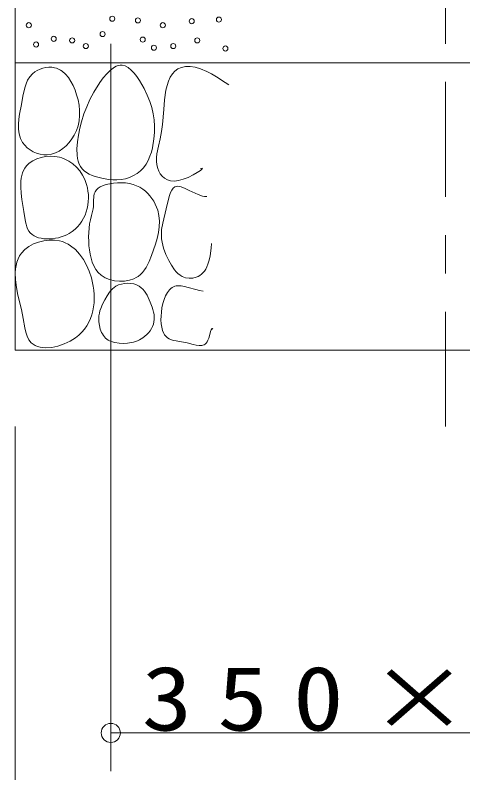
# Model space of a CAD drawing. Units: millimetres on the paper. Extents: x 6 to 426, y -302 to 292.
# Drawn here: x 314.55 to 326.25, y -171.33 to -151.54 of the extents above; entities that cross this region are included whole.
import ezdxf

# ---------------------------------------------------------------- set-up
doc = ezdxf.new("R2010")
doc.units = ezdxf.units.MM
doc.linetypes.add('USER2', pattern=[6, 3, -1, 1, -1])
for name, color, linetype, lineweight in [('0_2', 7, 'Continuous', 13), ('2D_DIMENSION', 7, 'Continuous', 13), ('FOOTING_C', 7, 'USER2', 13), ('HAT', 7, 'Continuous', 13)]:
    doc.layers.add(name, color=color, linetype=linetype, lineweight=lineweight)
doc.styles.add('ＭＳ ゴシック', font='')
doc.styles.get('ＭＳ ゴシック').set_extended_font_data('MS Gothic')

msp = doc.modelspace()

# ---------------------------------------------------------------- linework, layer by layer
at = {"layer": '0_2'}
for p, q in [((314.55, -150.284), (314.55, -160.284)), ((314.55, -152.784), (337.05, -152.784)), ((314.55, -160.284), (337.05, -160.284)), ((317.05, -170.284), (317.55, -170.284))]:
    msp.add_line(p, q, dxfattribs=at)
msp.add_circle((317.05, -170.284), 0.25, dxfattribs=at)
at = {"layer": '2D_DIMENSION'}
for p, q in [((317.05, -152.284), (317.05, -171.284)), ((314.55, -162.284), (314.55, -181.284)), ((317.55, -170.284), (334.05, -170.284))]:
    msp.add_line(p, q, dxfattribs=at)
at = {"layer": 'FOOTING_C'}
msp.add_line((325.8, -105.284), (325.8, -162.784), dxfattribs=at)
at = {"layer": 'HAT'}
for p, q in [((315.128, -152.982), (315.2, -152.949)), ((315.2, -152.949), (315.275, -152.923)), ((315.275, -152.923), (315.352, -152.906)), ((315.352, -152.906), (315.43, -152.898)), ((315.43, -152.898), (315.507, -152.899)), ((315.507, -152.899), (315.581, -152.91)), ((315.581, -152.91), (315.634, -152.925)), ((315.634, -152.925), (315.685, -152.946)), ((315.685, -152.946), (315.734, -152.972)), ((317.043, -152.973), (317.143, -152.901)), ((317.143, -152.901), (317.193, -152.875)), ((317.193, -152.875), (317.244, -152.856)), ((317.244, -152.856), (317.295, -152.847)), ((317.295, -152.847), (317.345, -152.846)), ((317.345, -152.846), (317.427, -152.866)), ((317.427, -152.866), (317.508, -152.909)), ((317.508, -152.909), (317.586, -152.972)), ((318.806, -152.942), (318.727, -152.999)), ((318.898, -152.902), (318.806, -152.942)), ((319.003, -152.879), (318.898, -152.902)), ((319.121, -152.877), (319.003, -152.879)), ((319.253, -152.896), (319.121, -152.877)), ((319.399, -152.938), (319.253, -152.896)), ((319.559, -153.006), (319.399, -152.938)), ((314.877, -153.238), (314.933, -153.149)), ((314.933, -153.149), (315.003, -153.07)), ((315.003, -153.07), (315.062, -153.023)), ((315.062, -153.023), (315.128, -152.982)), ((315.734, -152.972), (315.78, -153.003)), ((315.78, -153.003), (315.866, -153.078)), ((315.866, -153.078), (315.942, -153.168)), ((316.852, -153.178), (316.946, -153.067)), ((316.946, -153.067), (317.043, -152.973)), ((317.586, -152.972), (317.661, -153.051)), ((317.661, -153.051), (317.733, -153.142)), ((317.733, -153.142), (317.801, -153.242)), ((318.66, -153.07), (318.603, -153.16)), ((318.727, -152.999), (318.66, -153.07)), ((319.687, -153.074), (319.559, -153.006)), ((319.816, -153.149), (319.687, -153.074)), ((320.041, -153.294), (319.816, -153.149)), ((314.8, -153.439), (314.834, -153.335)), ((314.834, -153.335), (314.877, -153.238)), ((315.942, -153.168), (316.009, -153.27)), ((316.009, -153.27), (316.067, -153.38)), ((316.607, -153.552), (316.764, -153.3)), ((316.764, -153.3), (316.852, -153.178)), ((317.801, -153.242), (317.923, -153.455)), ((318.557, -153.262), (318.521, -153.374)), ((318.603, -153.16), (318.557, -153.262)), ((320.136, -153.359), (320.041, -153.294)), ((314.752, -153.656), (314.8, -153.439)), ((316.067, -153.38), (316.117, -153.497)), ((316.117, -153.497), (316.158, -153.616)), ((316.504, -153.745), (316.607, -153.552)), ((317.923, -153.455), (318.003, -153.624)), ((318.493, -153.494), (318.458, -153.746)), ((318.521, -153.374), (318.493, -153.494)), ((314.714, -153.872), (314.752, -153.656)), ((316.158, -153.616), (316.196, -153.754)), ((316.42, -153.931), (316.504, -153.745)), ((318.003, -153.624), (318.069, -153.79)), ((318.458, -153.746), (318.436, -154.001)), ((314.668, -154.127), (314.714, -153.872)), ((316.196, -153.754), (316.221, -153.892)), ((316.221, -153.892), (316.235, -154.029)), ((316.349, -154.119), (316.42, -153.931)), ((318.069, -153.79), (318.121, -153.953)), ((314.65, -154.258), (314.668, -154.127)), ((316.235, -154.029), (316.235, -154.163)), ((316.286, -154.321), (316.349, -154.119)), ((318.121, -153.953), (318.158, -154.115)), ((318.158, -154.115), (318.183, -154.276)), ((318.436, -154.001), (318.4, -154.39)), ((314.64, -154.389), (314.65, -154.258)), ((316.222, -154.296), (316.195, -154.425)), ((316.235, -154.163), (316.222, -154.296)), ((316.242, -154.491), (316.286, -154.321)), ((318.183, -154.276), (318.194, -154.439)), ((314.641, -154.517), (314.64, -154.389)), ((314.657, -154.641), (314.641, -154.517)), ((316.195, -154.425), (316.152, -154.552)), ((316.203, -154.669), (316.242, -154.491)), ((318.194, -154.439), (318.193, -154.603)), ((318.4, -154.39), (318.375, -154.58)), ((314.671, -154.701), (314.657, -154.641)), ((314.691, -154.758), (314.671, -154.701)), ((316.094, -154.674), (316.034, -154.771)), ((316.152, -154.552), (316.094, -154.674)), ((316.176, -154.85), (316.203, -154.669)), ((318.193, -154.603), (318.179, -154.77)), ((318.375, -154.58), (318.34, -154.77)), ((314.716, -154.814), (314.691, -154.758)), ((314.746, -154.867), (314.716, -154.814)), ((314.801, -154.938), (314.746, -154.867)), ((314.867, -155.002), (314.801, -154.938)), ((315.964, -154.864), (315.885, -154.949)), ((316.034, -154.771), (315.964, -154.864)), ((316.163, -155.029), (316.176, -154.85)), ((318.179, -154.77), (318.141, -155.001)), ((318.34, -154.77), (318.296, -154.964)), ((314.942, -155.058), (314.867, -155.002)), ((315.024, -155.106), (314.942, -155.058)), ((315.112, -155.143), (315.024, -155.106)), ((315.704, -155.088), (315.603, -155.138)), ((315.798, -155.024), (315.704, -155.088)), ((315.885, -154.949), (315.798, -155.024)), ((316.17, -155.199), (316.163, -155.029)), ((318.112, -155.115), (318.074, -155.225)), ((318.141, -155.001), (318.112, -155.115)), ((318.296, -154.964), (318.258, -155.16)), ((315.011, -155.34), (315.115, -155.291)), ((315.203, -155.17), (315.112, -155.143)), ((315.115, -155.291), (315.228, -155.255)), ((315.296, -155.185), (315.203, -155.17)), ((315.228, -155.255), (315.347, -155.233)), ((315.388, -155.187), (315.296, -155.185)), ((315.347, -155.233), (315.469, -155.225)), ((315.498, -155.172), (315.388, -155.187)), ((315.469, -155.225), (315.59, -155.231)), ((315.603, -155.138), (315.498, -155.172)), ((315.59, -155.231), (315.709, -155.251)), ((315.709, -155.251), (315.772, -155.269)), ((315.772, -155.269), (315.834, -155.292)), ((315.834, -155.292), (315.95, -155.349)), ((316.182, -155.279), (316.17, -155.199)), ((316.2, -155.356), (316.182, -155.279)), ((318.028, -155.331), (317.972, -155.431)), ((318.074, -155.225), (318.028, -155.331)), ((318.247, -155.257), (318.245, -155.353)), ((318.258, -155.16), (318.247, -155.257)), ((314.768, -155.593), (314.802, -155.532)), ((314.802, -155.532), (314.843, -155.476)), ((314.843, -155.476), (314.879, -155.437)), ((314.879, -155.437), (314.919, -155.402)), ((314.919, -155.402), (315.011, -155.34)), ((315.95, -155.349), (316.056, -155.422)), ((316.056, -155.422), (316.152, -155.508)), ((316.152, -155.508), (316.237, -155.607)), ((316.226, -155.427), (316.2, -155.356)), ((316.259, -155.492), (316.226, -155.427)), ((316.3, -155.552), (316.259, -155.492)), ((317.905, -155.522), (317.826, -155.604)), ((317.972, -155.431), (317.905, -155.522)), ((318.245, -155.353), (318.254, -155.448)), ((318.254, -155.448), (318.276, -155.54)), ((319.447, -155.531), (319.398, -155.54)), ((319.45, -155.538), (319.447, -155.531)), ((314.708, -155.799), (314.722, -155.726)), ((314.722, -155.726), (314.742, -155.658)), ((314.742, -155.658), (314.768, -155.593)), ((316.237, -155.607), (316.309, -155.715)), ((316.351, -155.604), (316.3, -155.552)), ((316.309, -155.715), (316.369, -155.833)), ((316.413, -155.652), (316.351, -155.604)), ((316.485, -155.691), (316.413, -155.652)), ((316.563, -155.725), (316.485, -155.691)), ((316.646, -155.752), (316.563, -155.725)), ((317.645, -155.729), (317.543, -155.775)), ((317.74, -155.672), (317.645, -155.729)), ((317.826, -155.604), (317.74, -155.672)), ((318.276, -155.54), (318.305, -155.614)), ((318.305, -155.614), (318.344, -155.683)), ((318.344, -155.683), (318.395, -155.745)), ((319.076, -155.774), (319.2, -155.713)), ((319.2, -155.713), (319.308, -155.651)), ((319.308, -155.651), (319.392, -155.594)), ((319.392, -155.594), (319.441, -155.552)), ((319.441, -155.552), (319.45, -155.538)), ((314.696, -156.029), (314.7, -155.873)), ((314.7, -155.873), (314.708, -155.799)), ((316.369, -155.833), (316.415, -155.957)), ((316.82, -155.795), (316.646, -155.752)), ((316.992, -155.829), (316.82, -155.795)), ((316.972, -155.95), (317.121, -155.925)), ((317.1, -155.842), (316.992, -155.829)), ((317.212, -155.843), (317.1, -155.842)), ((317.121, -155.925), (317.229, -155.916)), ((317.324, -155.832), (317.212, -155.843)), ((317.229, -155.916), (317.335, -155.914)), ((317.435, -155.809), (317.324, -155.832)), ((317.335, -155.914), (317.437, -155.92)), ((317.543, -155.775), (317.435, -155.809)), ((317.437, -155.92), (317.536, -155.935)), ((318.395, -155.745), (318.457, -155.798)), ((318.457, -155.798), (318.53, -155.839)), ((318.53, -155.839), (318.615, -155.864)), ((318.615, -155.864), (318.712, -155.873)), ((318.712, -155.873), (318.821, -155.861)), ((318.821, -155.861), (318.946, -155.826)), ((318.946, -155.826), (319.076, -155.774)), ((314.706, -156.191), (314.696, -156.029)), ((316.415, -155.957), (316.438, -156.045)), ((316.438, -156.045), (316.454, -156.134)), ((316.639, -156.149), (316.673, -156.101)), ((316.673, -156.101), (316.717, -156.059)), ((316.717, -156.059), (316.772, -156.023)), ((316.772, -156.023), (316.833, -155.994)), ((316.833, -155.994), (316.901, -155.97)), ((316.901, -155.97), (316.972, -155.95)), ((317.536, -155.935), (317.631, -155.959)), ((317.631, -155.959), (317.722, -155.992)), ((317.722, -155.992), (317.809, -156.034)), ((317.809, -156.034), (317.891, -156.085)), ((317.891, -156.085), (317.956, -156.137)), ((318.642, -156.105), (318.61, -156.169)), ((318.68, -156.054), (318.642, -156.105)), ((318.725, -156.021), (318.68, -156.054)), ((318.761, -156.01), (318.725, -156.021)), ((318.801, -156.007), (318.761, -156.01)), ((318.845, -156.012), (318.801, -156.007)), ((318.892, -156.024), (318.845, -156.012)), ((318.993, -156.064), (318.892, -156.024)), ((319.102, -156.116), (318.993, -156.064)), ((319.332, -156.225), (319.102, -156.116)), ((314.727, -156.352), (314.706, -156.191)), ((316.454, -156.134), (316.464, -156.225)), ((316.466, -156.317), (316.462, -156.408)), ((316.464, -156.225), (316.466, -156.317)), ((316.6, -156.396), (316.607, -156.264)), ((316.607, -156.264), (316.618, -156.204)), ((316.618, -156.204), (316.639, -156.149)), ((317.956, -156.137), (318.017, -156.195)), ((318.017, -156.195), (318.074, -156.258)), ((318.074, -156.258), (318.126, -156.326)), ((318.583, -156.245), (318.539, -156.418)), ((318.61, -156.169), (318.583, -156.245)), ((319.447, -156.263), (319.332, -156.225)), ((319.504, -156.274), (319.447, -156.263)), ((319.559, -156.278), (319.504, -156.274)), ((314.778, -156.663), (314.727, -156.352)), ((316.452, -156.499), (316.434, -156.589)), ((316.462, -156.408), (316.452, -156.499)), ((316.597, -156.532), (316.6, -156.396)), ((318.126, -156.326), (318.172, -156.398)), ((318.172, -156.398), (318.213, -156.474)), ((318.213, -156.474), (318.248, -156.551)), ((318.539, -156.418), (318.5, -156.598)), ((314.819, -156.934), (314.778, -156.663)), ((316.409, -156.676), (316.378, -156.762)), ((316.434, -156.589), (316.409, -156.676)), ((316.544, -156.771), (316.575, -156.663)), ((316.575, -156.663), (316.59, -156.599)), ((316.59, -156.599), (316.597, -156.532)), ((318.248, -156.551), (318.276, -156.631)), ((318.276, -156.631), (318.309, -156.775)), ((318.5, -156.598), (318.41, -156.969)), ((316.34, -156.844), (316.295, -156.923)), ((316.378, -156.762), (316.34, -156.844)), ((316.498, -156.99), (316.518, -156.88)), ((316.518, -156.88), (316.544, -156.771)), ((318.309, -156.775), (318.322, -156.922)), ((314.834, -157), (314.819, -156.934)), ((314.852, -157.063), (314.834, -157)), ((314.876, -157.122), (314.852, -157.063)), ((316.184, -157.067), (316.118, -157.131)), ((316.243, -156.997), (316.184, -157.067)), ((316.295, -156.923), (316.243, -156.997)), ((316.474, -157.214), (316.483, -157.101)), ((316.483, -157.101), (316.498, -156.99)), ((318.317, -157.07), (318.297, -157.219)), ((318.322, -156.922), (318.317, -157.07)), ((318.41, -156.969), (318.38, -157.138)), ((314.907, -157.176), (314.876, -157.122)), ((314.945, -157.223), (314.907, -157.176)), ((314.991, -157.264), (314.945, -157.223)), ((315.043, -157.299), (314.991, -157.264)), ((315.101, -157.328), (315.043, -157.299)), ((315.828, -157.305), (315.755, -157.331)), ((315.899, -157.275), (315.828, -157.305)), ((315.966, -157.24), (315.899, -157.275)), ((316.045, -157.189), (315.966, -157.24)), ((316.118, -157.131), (316.045, -157.189)), ((316.47, -157.328), (316.474, -157.214)), ((318.297, -157.219), (318.265, -157.369)), ((318.373, -157.221), (318.372, -157.304)), ((318.372, -157.304), (318.378, -157.383)), ((318.38, -157.138), (318.373, -157.221)), ((315.029, -157.515), (315.159, -157.464)), ((315.164, -157.351), (315.101, -157.328)), ((315.159, -157.464), (315.296, -157.43)), ((315.232, -157.367), (315.164, -157.351)), ((315.302, -157.378), (315.232, -157.367)), ((315.296, -157.43), (315.436, -157.412)), ((315.375, -157.384), (315.302, -157.378)), ((315.451, -157.384), (315.375, -157.384)), ((315.436, -157.412), (315.575, -157.413)), ((315.527, -157.378), (315.451, -157.384)), ((315.604, -157.367), (315.527, -157.378)), ((315.575, -157.413), (315.709, -157.432)), ((315.68, -157.352), (315.604, -157.367)), ((315.755, -157.331), (315.68, -157.352)), ((315.709, -157.432), (315.786, -157.454)), ((315.786, -157.454), (315.861, -157.483)), ((315.861, -157.483), (315.932, -157.518)), ((316.472, -157.443), (316.47, -157.328)), ((316.479, -157.561), (316.472, -157.443)), ((318.265, -157.369), (318.222, -157.519)), ((318.378, -157.383), (318.39, -157.463)), ((318.39, -157.463), (318.431, -157.624)), ((319.674, -157.621), (319.685, -157.498)), ((319.685, -157.498), (319.687, -157.529)), ((314.714, -157.753), (314.802, -157.66)), ((314.802, -157.66), (314.908, -157.581)), ((314.908, -157.581), (315.029, -157.515)), ((315.932, -157.518), (315.999, -157.56)), ((315.999, -157.56), (316.125, -157.66)), ((316.125, -157.66), (316.236, -157.78)), ((316.491, -157.67), (316.479, -157.561)), ((316.509, -157.78), (316.491, -157.67)), ((318.222, -157.519), (318.115, -157.817)), ((318.431, -157.624), (318.49, -157.786)), ((319.646, -157.826), (319.674, -157.621)), ((314.596, -157.986), (314.625, -157.904)), ((314.625, -157.904), (314.665, -157.826)), ((314.665, -157.826), (314.714, -157.753)), ((316.236, -157.78), (316.334, -157.917)), ((316.533, -157.887), (316.509, -157.78)), ((316.566, -157.991), (316.533, -157.887)), ((318.115, -157.817), (318.05, -157.976)), ((318.49, -157.786), (318.564, -157.946)), ((319.622, -157.937), (319.646, -157.826)), ((314.561, -158.164), (314.574, -158.073)), ((314.574, -158.073), (314.596, -157.986)), ((316.334, -157.917), (316.418, -158.067)), ((316.418, -158.067), (316.488, -158.227)), ((316.608, -158.089), (316.566, -157.991)), ((316.66, -158.179), (316.608, -158.089)), ((318.05, -157.976), (317.974, -158.125)), ((318.564, -157.946), (318.634, -158.072)), ((318.634, -158.072), (318.713, -158.189)), ((319.564, -158.109), (319.591, -158.042)), ((319.591, -158.042), (319.622, -157.937)), ((314.554, -158.258), (314.561, -158.164)), ((314.56, -158.451), (314.554, -158.258)), ((316.488, -158.227), (316.543, -158.395)), ((316.724, -158.26), (316.66, -158.179)), ((316.8, -158.33), (316.724, -158.26)), ((317.88, -158.256), (317.825, -158.313)), ((317.929, -158.193), (317.88, -158.256)), ((317.974, -158.125), (317.929, -158.193)), ((318.713, -158.189), (318.758, -158.241)), ((318.758, -158.241), (318.807, -158.288)), ((318.807, -158.288), (318.86, -158.329)), ((319.419, -158.305), (319.46, -158.266)), ((319.46, -158.266), (319.498, -158.221)), ((319.498, -158.221), (319.532, -158.168)), ((319.532, -158.168), (319.564, -158.109)), ((314.585, -158.65), (314.56, -158.451)), ((316.543, -158.395), (316.593, -158.613)), ((316.85, -158.365), (316.8, -158.33)), ((316.903, -158.396), (316.85, -158.365)), ((317.02, -158.444), (316.903, -158.396)), ((317.147, -158.475), (317.02, -158.444)), ((317.278, -158.488), (317.147, -158.475)), ((317.41, -158.483), (317.278, -158.488)), ((317.537, -158.461), (317.41, -158.483)), ((317.656, -158.421), (317.537, -158.461)), ((317.711, -158.394), (317.656, -158.421)), ((317.762, -158.362), (317.711, -158.394)), ((317.825, -158.313), (317.762, -158.362)), ((318.86, -158.329), (318.917, -158.362)), ((318.917, -158.362), (319.003, -158.395)), ((319.003, -158.395), (319.096, -158.411)), ((319.096, -158.411), (319.191, -158.408)), ((319.191, -158.408), (319.286, -158.384)), ((319.286, -158.384), (319.332, -158.364)), ((319.332, -158.364), (319.377, -158.338)), ((319.377, -158.338), (319.419, -158.305)), ((314.623, -158.849), (314.585, -158.65)), ((316.593, -158.613), (316.608, -158.723)), ((317.055, -158.729), (317.094, -158.688)), ((317.094, -158.688), (317.138, -158.651)), ((317.138, -158.651), (317.185, -158.619)), ((317.185, -158.619), (317.254, -158.584)), ((317.254, -158.584), (317.33, -158.56)), ((317.33, -158.56), (317.41, -158.545)), ((317.41, -158.545), (317.491, -158.54)), ((317.491, -158.54), (317.573, -158.545)), ((317.573, -158.545), (317.652, -158.559)), ((317.652, -158.559), (317.726, -158.584)), ((317.726, -158.584), (317.794, -158.619)), ((317.794, -158.619), (317.845, -158.656)), ((317.845, -158.656), (317.89, -158.698)), ((317.89, -158.698), (317.93, -158.746)), ((318.619, -158.68), (318.588, -158.709)), ((318.652, -158.655), (318.619, -158.68)), ((318.687, -158.634), (318.652, -158.655)), ((318.725, -158.619), (318.687, -158.634)), ((318.763, -158.609), (318.725, -158.619)), ((318.804, -158.604), (318.763, -158.609)), ((318.89, -158.607), (318.804, -158.604)), ((318.981, -158.623), (318.89, -158.607)), ((319.076, -158.647), (318.981, -158.623)), ((319.271, -158.705), (319.076, -158.647)), ((314.714, -159.228), (314.623, -158.849)), ((316.608, -158.723), (316.617, -158.834)), ((316.617, -158.834), (316.618, -158.943)), ((316.896, -158.972), (316.954, -158.87)), ((316.954, -158.87), (317.019, -158.774)), ((317.019, -158.774), (317.055, -158.729)), ((317.93, -158.746), (317.967, -158.798)), ((317.967, -158.798), (317.999, -158.854)), ((317.999, -158.854), (318.029, -158.913)), ((318.484, -158.866), (318.445, -158.963)), ((318.532, -158.781), (318.484, -158.866)), ((318.559, -158.743), (318.532, -158.781)), ((318.588, -158.709), (318.559, -158.743)), ((319.368, -158.73), (319.271, -158.705)), ((319.463, -158.747), (319.368, -158.73)), ((316.613, -159.052), (316.601, -159.159)), ((316.618, -158.943), (316.613, -159.052)), ((316.787, -159.202), (316.837, -159.086)), ((316.837, -159.086), (316.896, -158.972)), ((318.029, -158.913), (318.083, -159.036)), ((318.083, -159.036), (318.132, -159.165)), ((318.413, -159.068), (318.388, -159.179)), ((318.445, -158.963), (318.413, -159.068)), ((314.759, -159.461), (314.714, -159.228)), ((316.581, -159.263), (316.554, -159.366)), ((316.601, -159.159), (316.581, -159.263)), ((316.752, -159.323), (316.767, -159.262)), ((316.767, -159.262), (316.787, -159.202)), ((318.132, -159.165), (318.152, -159.229)), ((318.152, -159.229), (318.169, -159.294)), ((318.388, -159.179), (318.372, -159.293)), ((314.8, -159.702), (314.759, -159.461)), ((316.518, -159.465), (316.475, -159.56)), ((316.554, -159.366), (316.518, -159.465)), ((316.736, -159.453), (316.741, -159.387)), ((316.738, -159.546), (316.736, -159.453)), ((316.741, -159.387), (316.752, -159.323)), ((318.169, -159.294), (318.181, -159.358)), ((318.187, -159.486), (318.179, -159.549)), ((318.181, -159.358), (318.187, -159.423)), ((318.187, -159.423), (318.187, -159.486)), ((318.363, -159.397), (318.362, -159.499)), ((318.372, -159.293), (318.363, -159.397)), ((316.422, -159.652), (316.362, -159.739)), ((316.475, -159.56), (316.422, -159.652)), ((316.751, -159.641), (316.738, -159.546)), ((316.775, -159.735), (316.751, -159.641)), ((318.142, -159.669), (318.113, -159.726)), ((318.164, -159.61), (318.142, -159.669)), ((318.179, -159.549), (318.164, -159.61)), ((318.362, -159.499), (318.368, -159.598)), ((318.368, -159.598), (318.382, -159.691)), ((314.826, -159.817), (314.8, -159.702)), ((314.862, -159.923), (314.826, -159.817)), ((316.292, -159.82), (316.214, -159.896)), ((316.362, -159.739), (316.292, -159.82)), ((316.81, -159.823), (316.775, -159.735)), ((316.832, -159.865), (316.81, -159.823)), ((316.856, -159.904), (316.832, -159.865)), ((317.993, -159.882), (317.943, -159.926)), ((318.038, -159.833), (317.993, -159.882)), ((318.078, -159.781), (318.038, -159.833)), ((318.113, -159.726), (318.078, -159.781)), ((318.382, -159.691), (318.405, -159.776)), ((318.405, -159.776), (318.437, -159.852)), ((318.437, -159.852), (318.457, -159.885)), ((318.457, -159.885), (318.479, -159.916)), ((319.63, -159.915), (319.66, -159.8)), ((319.66, -159.8), (319.674, -159.756)), ((319.674, -159.756), (319.688, -159.728)), ((319.688, -159.728), (319.695, -159.722)), ((319.695, -159.722), (319.703, -159.721)), ((319.703, -159.721), (319.711, -159.728)), ((319.711, -159.728), (319.719, -159.742)), ((314.909, -160.017), (314.862, -159.923)), ((314.971, -160.094), (314.909, -160.017)), ((315.985, -160.054), (315.831, -160.126)), ((316.126, -159.966), (315.985, -160.054)), ((316.214, -159.896), (316.126, -159.966)), ((316.883, -159.94), (316.856, -159.904)), ((316.913, -159.972), (316.883, -159.94)), ((316.945, -160.002), (316.913, -159.972)), ((316.979, -160.026), (316.945, -160.002)), ((317.017, -160.047), (316.979, -160.026)), ((317.056, -160.062), (317.017, -160.047)), ((317.159, -160.089), (317.056, -160.062)), ((317.644, -160.078), (317.591, -160.091)), ((317.696, -160.063), (317.644, -160.078)), ((317.747, -160.043), (317.696, -160.063)), ((317.797, -160.021), (317.747, -160.043)), ((317.844, -159.995), (317.797, -160.021)), ((317.891, -159.966), (317.844, -159.995)), ((317.943, -159.926), (317.891, -159.966)), ((318.479, -159.916), (318.504, -159.943)), ((318.504, -159.943), (318.532, -159.966)), ((318.532, -159.966), (318.58, -159.995)), ((318.58, -159.995), (318.634, -160.016)), ((318.634, -160.016), (318.693, -160.032)), ((318.693, -160.032), (318.757, -160.044)), ((318.757, -160.044), (318.896, -160.066)), ((318.896, -160.066), (319.045, -160.094)), ((319.546, -160.102), (319.57, -160.07)), ((319.57, -160.07), (319.591, -160.03)), ((319.591, -160.03), (319.612, -159.976)), ((319.612, -159.976), (319.63, -159.915)), ((315.02, -160.135), (314.971, -160.094)), ((315.076, -160.167), (315.02, -160.135)), ((315.137, -160.192), (315.076, -160.167)), ((315.204, -160.209), (315.137, -160.192)), ((315.275, -160.22), (315.204, -160.209)), ((315.35, -160.224), (315.275, -160.22)), ((315.507, -160.214), (315.35, -160.224)), ((315.669, -160.18), (315.507, -160.214)), ((315.831, -160.126), (315.669, -160.18)), ((317.266, -160.106), (317.159, -160.089)), ((317.374, -160.112), (317.266, -160.106)), ((317.484, -160.107), (317.374, -160.112)), ((317.591, -160.091), (317.484, -160.107)), ((319.045, -160.094), (319.205, -160.139)), ((319.205, -160.139), (319.283, -160.158)), ((319.283, -160.158), (319.358, -160.169)), ((319.358, -160.169), (319.394, -160.17)), ((319.394, -160.17), (319.428, -160.166)), ((319.428, -160.166), (319.46, -160.159)), ((319.46, -160.159), (319.491, -160.146)), ((319.491, -160.146), (319.519, -160.127)), ((319.519, -160.127), (319.546, -160.102))]:
    msp.add_line(p, q, dxfattribs=at)
for centre in [(317.089, -151.633), (314.908, -151.801), (317.76, -151.675), (318.41, -151.801), (319.165, -151.696), (319.878, -151.654), (316.837, -152.031), (315.558, -152.157), (316.04, -152.199), (317.886, -152.178), (319.312, -152.199), (315.096, -152.304), (316.397, -152.346), (318.179, -152.388), (318.682, -152.346), (320.046, -152.409)]:
    msp.add_circle(centre, 0.0663, dxfattribs=at)

# ---------------------------------------------------------------- texts
at = {"layer": '2D_DIMENSION', "insert": (317.859, -170.25), "char_height": 1.686, "attachment_point": 7, "style": 'ＭＳ ゴシック'}
msp.add_mtext('\\T1.5;\\W1.15;350×350', dxfattribs=at)

doc.saveas('drawing.dxf')
